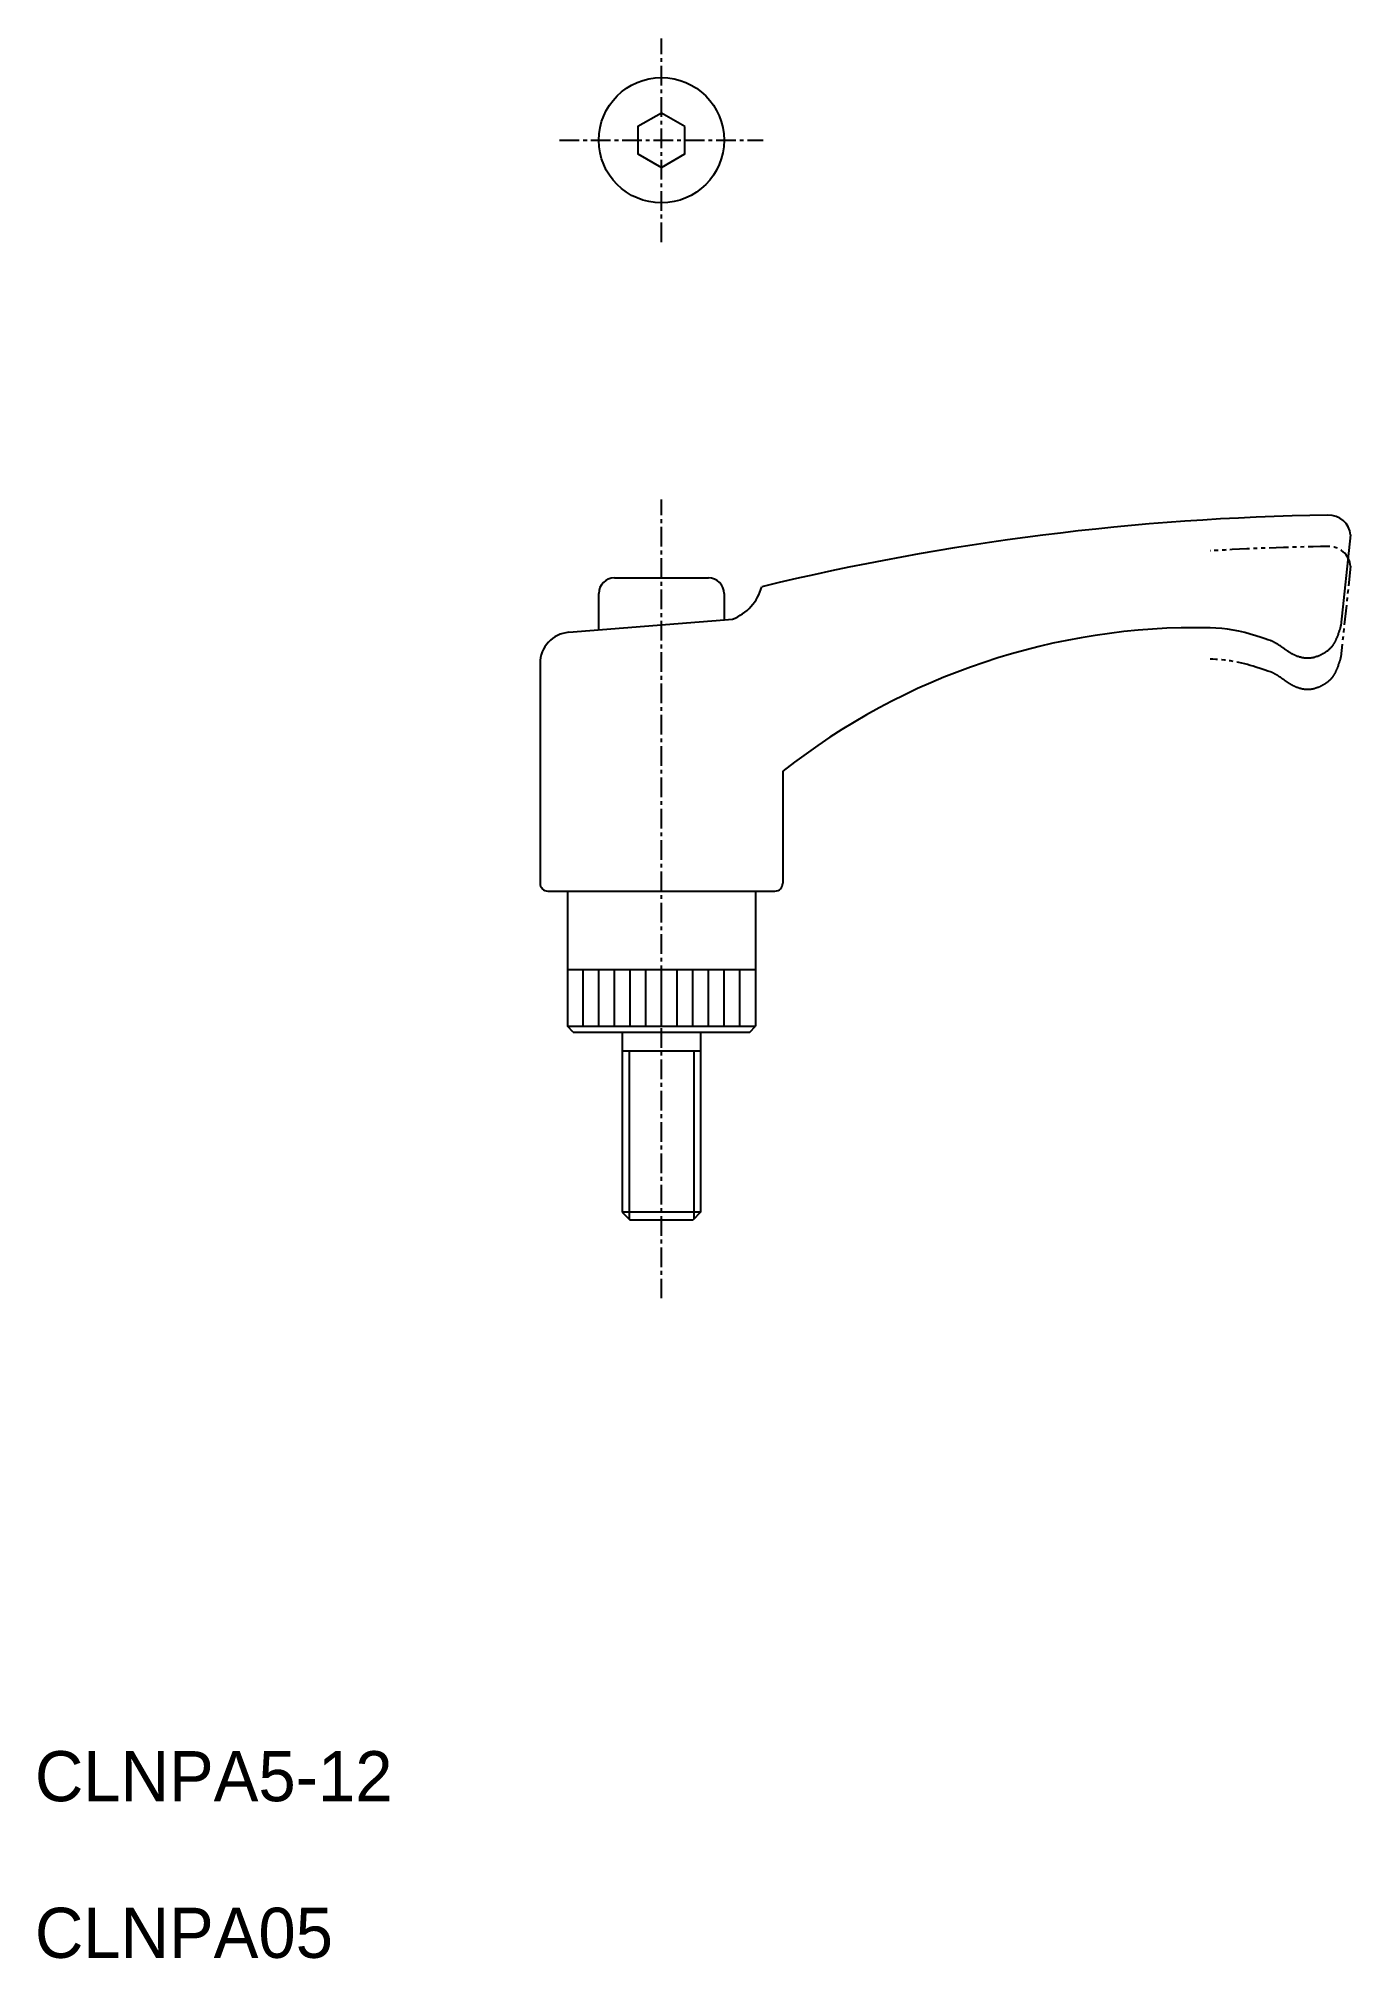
# Model space of a CAD drawing. Extents: x -4032 to -3948, y -1045 to -922.
import ezdxf

# ---------------------------------------------------------------- set-up
doc = ezdxf.new("R2010")
doc.units = 0
doc.linetypes.add('CENTER', pattern=[2, 1.25, -0.25, 0.25, -0.25])
doc.linetypes.add('PHANTOM', pattern=[2.5, 1.25, -0.25, 0.25, -0.25, 0.25, -0.25])
doc.layers.get('0').update_dxf_attribs({"linetype": 'CONTINUOUS'})
doc.layers.add('CENTER', color=1, linetype='CENTER')

msp = doc.modelspace()

# ---------------------------------------------------------------- linework, layer by layer
at = {"color": 7, "linetype": 'CONTINUOUS'}
for p, q in [((-3948.14, -953.91), (-3948.76, -959.69)), ((-3995.14, -956.65), (-3989.14, -956.65)), ((-3996.14, -959.97), (-3996.14, -957.65)), ((-3988.14, -957.65), (-3988.14, -959.33)), ((-3998.05, -960.12), (-3987.59, -959.28)), ((-3999.89, -962.12), (-3999.89, -976.15)), ((-3984.39, -968.99), (-3984.39, -976.15)), ((-3999.39, -976.65), (-3984.89, -976.65)), ((-3998.14, -976.65), (-3998.14, -985.28)), ((-3986.14, -976.65), (-3986.14, -985.28)), ((-3998.14, -981.65), (-3986.14, -981.65)), ((-3998.14, -985.28), (-3986.14, -985.28)), ((-3997.77, -985.65), (-3998.14, -985.28)), ((-3997.77, -985.65), (-3986.5, -985.65)), ((-3994.64, -985.65), (-3994.64, -997.15)), ((-3989.64, -985.65), (-3989.64, -997.15)), ((-3986.5, -985.65), (-3986.14, -985.28)), ((-3994.64, -986.85), (-3989.64, -986.85)), ((-3994.64, -997.15), (-3994.14, -997.65)), ((-3989.64, -997.15), (-3994.64, -997.15)), ((-3990.14, -997.65), (-3994.14, -997.65)), ((-3989.64, -997.15), (-3990.14, -997.65))]:
    msp.add_line(p, q, dxfattribs=at)
at = {"color": 3, "linetype": 'PHANTOM'}
msp.add_line((-3948.14, -955.91), (-3948.76, -961.69), dxfattribs=at)
at = {"color": 3, "linetype": 'CONTINUOUS'}
for p, q in [((-3997.14, -985.28), (-3997.14, -981.65)), ((-3996.14, -985.28), (-3996.14, -981.65)), ((-3995.14, -985.28), (-3995.14, -981.65)), ((-3994.14, -985.28), (-3994.14, -981.65)), ((-3993.14, -985.28), (-3993.14, -981.65)), ((-3992.14, -985.28), (-3992.14, -981.65)), ((-3991.14, -985.28), (-3991.14, -981.65)), ((-3990.14, -985.28), (-3990.14, -981.65)), ((-3989.14, -985.28), (-3989.14, -981.65)), ((-3988.14, -985.28), (-3988.14, -981.65)), ((-3987.14, -985.28), (-3987.14, -981.65)), ((-3994.2, -986.85), (-3994.2, -997.58)), ((-3990.07, -986.85), (-3990.07, -997.58))]:
    msp.add_line(p, q, dxfattribs=at)
at = {"color": 7, "linetype": 'CONTINUOUS'}
msp.add_lwpolyline([(-3990.64, -927.84), (-3992.14, -926.97), (-3993.64, -927.84), (-3993.64, -929.57), (-3992.14, -930.44), (-3990.64, -929.57)], close=True, dxfattribs=at)
at = {"color": 7}
msp.add_polyline3d([(-3948.76, -959.69, 0), (-3948.76, -959.69, 0), (-3948.76, -959.69, 0), (-3948.76, -959.7, 0), (-3948.76, -959.7, 0), (-3948.76, -959.71, 0), (-3948.77, -959.72, 0), (-3948.77, -959.72, 0), (-3948.77, -959.74, 0), (-3948.78, -959.75, 0), (-3948.78, -959.76, 0), (-3948.78, -959.77, 0), (-3948.79, -959.79, 0), (-3948.79, -959.8, 0), (-3948.8, -959.82, 0), (-3948.8, -959.84, 0), (-3948.81, -959.86, 0), (-3948.81, -959.88, 0), (-3948.82, -959.9, 0), (-3948.83, -959.92, 0), (-3948.83, -959.94, 0), (-3948.84, -959.97, 0), (-3948.85, -959.99, 0), (-3948.86, -960.01, 0), (-3948.86, -960.04, 0), (-3948.87, -960.06, 0), (-3948.88, -960.09, 0), (-3948.89, -960.11, 0), (-3948.9, -960.14, 0), (-3948.91, -960.16, 0), (-3948.92, -960.19, 0), (-3948.92, -960.22, 0), (-3948.93, -960.24, 0), (-3948.94, -960.27, 0), (-3948.95, -960.3, 0), (-3948.96, -960.32, 0), (-3948.97, -960.35, 0), (-3948.98, -960.38, 0), (-3948.99, -960.4, 0), (-3949, -960.43, 0), (-3949.01, -960.46, 0), (-3949.02, -960.48, 0), (-3949.03, -960.51, 0), (-3949.05, -960.53, 0), (-3949.06, -960.56, 0), (-3949.07, -960.58, 0), (-3949.08, -960.6, 0), (-3949.09, -960.63, 0), (-3949.1, -960.65, 0), (-3949.11, -960.67, 0), (-3949.12, -960.7, 0), (-3949.13, -960.72, 0), (-3949.14, -960.74, 0), (-3949.15, -960.76, 0), (-3949.17, -960.78, 0), (-3949.18, -960.8, 0), (-3949.19, -960.82, 0), (-3949.2, -960.84, 0), (-3949.21, -960.86, 0), (-3949.22, -960.88, 0), (-3949.23, -960.89, 0), (-3949.25, -960.91, 0), (-3949.26, -960.93, 0), (-3949.27, -960.95, 0), (-3949.28, -960.97, 0), (-3949.29, -960.98, 0), (-3949.31, -961, 0), (-3949.32, -961.01, 0), (-3949.33, -961.03, 0), (-3949.34, -961.05, 0), (-3949.36, -961.06, 0), (-3949.37, -961.08, 0), (-3949.38, -961.09, 0), (-3949.4, -961.11, 0), (-3949.41, -961.12, 0), (-3949.42, -961.14, 0), (-3949.44, -961.15, 0), (-3949.45, -961.16, 0), (-3949.46, -961.18, 0), (-3949.48, -961.19, 0), (-3949.49, -961.2, 0), (-3949.5, -961.22, 0), (-3949.52, -961.23, 0), (-3949.53, -961.24, 0), (-3949.55, -961.25, 0), (-3949.56, -961.27, 0), (-3949.58, -961.28, 0), (-3949.59, -961.29, 0), (-3949.61, -961.3, 0), (-3949.62, -961.32, 0), (-3949.64, -961.33, 0), (-3949.65, -961.34, 0), (-3949.67, -961.35, 0), (-3949.68, -961.36, 0), (-3949.7, -961.37, 0), (-3949.72, -961.38, 0), (-3949.73, -961.39, 0), (-3949.75, -961.41, 0), (-3949.77, -961.42, 0), (-3949.78, -961.43, 0), (-3949.8, -961.44, 0), (-3949.82, -961.45, 0), (-3949.83, -961.46, 0), (-3949.85, -961.47, 0), (-3949.87, -961.48, 0), (-3949.89, -961.49, 0), (-3949.9, -961.5, 0), (-3949.92, -961.51, 0), (-3949.94, -961.52, 0), (-3949.96, -961.53, 0), (-3949.98, -961.54, 0), (-3950, -961.55, 0), (-3950.01, -961.56, 0), (-3950.03, -961.57, 0), (-3950.05, -961.58, 0), (-3950.07, -961.59, 0), (-3950.09, -961.6, 0), (-3950.11, -961.61, 0), (-3950.13, -961.62, 0), (-3950.15, -961.62, 0), (-3950.17, -961.63, 0), (-3950.19, -961.64, 0), (-3950.21, -961.65, 0), (-3950.23, -961.66, 0), (-3950.25, -961.66, 0), (-3950.27, -961.67, 0), (-3950.29, -961.68, 0), (-3950.31, -961.68, 0), (-3950.33, -961.69, 0), (-3950.35, -961.7, 0), (-3950.37, -961.7, 0), (-3950.39, -961.71, 0), (-3950.41, -961.72, 0), (-3950.43, -961.72, 0), (-3950.45, -961.73, 0), (-3950.47, -961.73, 0), (-3950.49, -961.74, 0), (-3950.51, -961.74, 0), (-3950.53, -961.75, 0), (-3950.55, -961.75, 0), (-3950.57, -961.75, 0), (-3950.59, -961.76, 0), (-3950.61, -961.76, 0), (-3950.63, -961.76, 0), (-3950.66, -961.77, 0), (-3950.68, -961.77, 0), (-3950.7, -961.77, 0), (-3950.72, -961.77, 0), (-3950.74, -961.77, 0), (-3950.76, -961.78, 0), (-3950.78, -961.78, 0), (-3950.8, -961.78, 0), (-3950.82, -961.78, 0), (-3950.85, -961.78, 0), (-3950.87, -961.78, 0), (-3950.89, -961.78, 0), (-3950.91, -961.78, 0), (-3950.93, -961.78, 0), (-3950.95, -961.78, 0), (-3950.97, -961.78, 0), (-3950.99, -961.78, 0), (-3951.01, -961.77, 0), (-3951.03, -961.77, 0), (-3951.06, -961.77, 0), (-3951.08, -961.77, 0), (-3951.1, -961.77, 0), (-3951.12, -961.76, 0), (-3951.14, -961.76, 0), (-3951.16, -961.76, 0), (-3951.18, -961.75, 0), (-3951.2, -961.75, 0), (-3951.22, -961.75, 0), (-3951.24, -961.74, 0), (-3951.26, -961.74, 0), (-3951.28, -961.73, 0), (-3951.3, -961.73, 0), (-3951.33, -961.72, 0), (-3951.35, -961.72, 0), (-3951.37, -961.71, 0), (-3951.39, -961.71, 0), (-3951.41, -961.7, 0), (-3951.43, -961.7, 0), (-3951.45, -961.69, 0), (-3951.47, -961.68, 0), (-3951.49, -961.68, 0), (-3951.51, -961.67, 0), (-3951.53, -961.66, 0), (-3951.55, -961.66, 0), (-3951.57, -961.65, 0), (-3951.59, -961.64, 0), (-3951.61, -961.63, 0), (-3951.62, -961.63, 0), (-3951.64, -961.62, 0), (-3951.66, -961.61, 0), (-3951.68, -961.6, 0), (-3951.7, -961.59, 0), (-3951.72, -961.58, 0), (-3951.74, -961.57, 0), (-3951.76, -961.57, 0), (-3951.78, -961.56, 0), (-3951.8, -961.55, 0), (-3951.81, -961.54, 0), (-3951.83, -961.53, 0), (-3951.85, -961.52, 0), (-3951.87, -961.51, 0), (-3951.89, -961.5, 0), (-3951.91, -961.49, 0), (-3951.92, -961.48, 0), (-3951.94, -961.47, 0), (-3951.96, -961.45, 0), (-3951.98, -961.44, 0), (-3952, -961.43, 0), (-3952.01, -961.42, 0), (-3952.03, -961.41, 0), (-3952.05, -961.4, 0), (-3952.07, -961.39, 0), (-3952.08, -961.38, 0), (-3952.1, -961.36, 0), (-3952.12, -961.35, 0), (-3952.14, -961.34, 0), (-3952.16, -961.33, 0), (-3952.17, -961.32, 0), (-3952.19, -961.31, 0), (-3952.21, -961.29, 0), (-3952.22, -961.28, 0), (-3952.24, -961.27, 0), (-3952.26, -961.26, 0), (-3952.28, -961.25, 0), (-3952.29, -961.24, 0), (-3952.31, -961.22, 0), (-3952.33, -961.21, 0), (-3952.35, -961.2, 0), (-3952.36, -961.19, 0), (-3952.38, -961.17, 0), (-3952.4, -961.16, 0), (-3952.41, -961.15, 0), (-3952.43, -961.14, 0), (-3952.45, -961.12, 0), (-3952.47, -961.11, 0), (-3952.48, -961.1, 0), (-3952.5, -961.09, 0), (-3952.52, -961.08, 0), (-3952.53, -961.07, 0), (-3952.55, -961.05, 0), (-3952.57, -961.04, 0), (-3952.59, -961.03, 0), (-3952.6, -961.02, 0), (-3952.62, -961, 0), (-3952.64, -960.99, 0), (-3952.65, -960.98, 0), (-3952.67, -960.97, 0), (-3952.69, -960.96, 0), (-3952.71, -960.95, 0), (-3952.72, -960.94, 0), (-3952.74, -960.92, 0), (-3952.76, -960.91, 0), (-3952.78, -960.9, 0), (-3952.79, -960.89, 0), (-3952.81, -960.88, 0), (-3952.83, -960.87, 0), (-3952.85, -960.86, 0), (-3952.86, -960.85, 0), (-3952.88, -960.84, 0), (-3952.9, -960.83, 0), (-3952.92, -960.82, 0), (-3952.93, -960.81, 0), (-3952.95, -960.8, 0), (-3952.97, -960.79, 0), (-3952.99, -960.78, 0), (-3953.01, -960.77, 0), (-3953.02, -960.76, 0), (-3953.04, -960.75, 0), (-3953.06, -960.74, 0), (-3953.08, -960.73, 0), (-3953.1, -960.72, 0), (-3953.12, -960.71, 0), (-3953.13, -960.71, 0), (-3953.15, -960.7, 0), (-3953.17, -960.69, 0), (-3953.19, -960.68, 0), (-3953.21, -960.67, 0), (-3953.23, -960.67, 0), (-3953.26, -960.65, 0), (-3953.33, -960.63, 0), (-3953.43, -960.6, 0), (-3953.6, -960.54, 0), (-3953.84, -960.46, 0), (-3954.18, -960.35, 0)], dxfattribs=at)
at = {"color": 3, "linetype": 'PHANTOM'}
msp.add_polyline3d([(-3948.76, -961.69, 0), (-3948.76, -961.69, 0), (-3948.76, -961.69, 0), (-3948.76, -961.7, 0), (-3948.76, -961.7, 0), (-3948.76, -961.71, 0), (-3948.77, -961.72, 0), (-3948.77, -961.72, 0), (-3948.77, -961.74, 0), (-3948.78, -961.75, 0), (-3948.78, -961.76, 0), (-3948.78, -961.77, 0), (-3948.79, -961.79, 0), (-3948.79, -961.8, 0), (-3948.8, -961.82, 0), (-3948.8, -961.84, 0), (-3948.81, -961.86, 0), (-3948.81, -961.88, 0), (-3948.82, -961.9, 0), (-3948.83, -961.92, 0), (-3948.83, -961.94, 0), (-3948.84, -961.97, 0), (-3948.85, -961.99, 0), (-3948.86, -962.01, 0), (-3948.86, -962.04, 0), (-3948.87, -962.06, 0), (-3948.88, -962.09, 0), (-3948.89, -962.11, 0), (-3948.9, -962.14, 0), (-3948.91, -962.16, 0), (-3948.92, -962.19, 0), (-3948.92, -962.22, 0), (-3948.93, -962.24, 0), (-3948.94, -962.27, 0), (-3948.95, -962.3, 0), (-3948.96, -962.32, 0), (-3948.97, -962.35, 0), (-3948.98, -962.38, 0), (-3948.99, -962.4, 0), (-3949, -962.43, 0), (-3949.01, -962.46, 0), (-3949.02, -962.48, 0), (-3949.03, -962.51, 0), (-3949.05, -962.53, 0), (-3949.06, -962.56, 0), (-3949.07, -962.58, 0), (-3949.08, -962.6, 0), (-3949.09, -962.63, 0), (-3949.1, -962.65, 0), (-3949.11, -962.67, 0), (-3949.12, -962.7, 0), (-3949.13, -962.72, 0), (-3949.14, -962.74, 0), (-3949.15, -962.76, 0), (-3949.17, -962.78, 0), (-3949.18, -962.8, 0), (-3949.19, -962.82, 0), (-3949.2, -962.84, 0), (-3949.21, -962.86, 0), (-3949.22, -962.88, 0), (-3949.23, -962.89, 0), (-3949.25, -962.91, 0), (-3949.26, -962.93, 0), (-3949.27, -962.95, 0), (-3949.28, -962.96, 0), (-3949.29, -962.98, 0), (-3949.31, -963, 0), (-3949.32, -963.01, 0), (-3949.33, -963.03, 0), (-3949.34, -963.05, 0), (-3949.36, -963.06, 0), (-3949.37, -963.08, 0), (-3949.38, -963.09, 0), (-3949.4, -963.11, 0), (-3949.41, -963.12, 0), (-3949.42, -963.14, 0), (-3949.44, -963.15, 0), (-3949.45, -963.16, 0), (-3949.46, -963.18, 0), (-3949.48, -963.19, 0), (-3949.49, -963.2, 0), (-3949.5, -963.22, 0), (-3949.52, -963.23, 0), (-3949.53, -963.24, 0), (-3949.55, -963.25, 0), (-3949.56, -963.27, 0), (-3949.58, -963.28, 0), (-3949.59, -963.29, 0), (-3949.61, -963.3, 0), (-3949.62, -963.32, 0), (-3949.64, -963.33, 0), (-3949.65, -963.34, 0), (-3949.67, -963.35, 0), (-3949.68, -963.36, 0), (-3949.7, -963.37, 0), (-3949.72, -963.38, 0), (-3949.73, -963.39, 0), (-3949.75, -963.41, 0), (-3949.77, -963.42, 0), (-3949.78, -963.43, 0), (-3949.8, -963.44, 0), (-3949.82, -963.45, 0), (-3949.83, -963.46, 0), (-3949.85, -963.47, 0), (-3949.87, -963.48, 0), (-3949.89, -963.49, 0), (-3949.9, -963.5, 0), (-3949.92, -963.51, 0), (-3949.94, -963.52, 0), (-3949.96, -963.53, 0), (-3949.98, -963.54, 0), (-3950, -963.55, 0), (-3950.01, -963.56, 0), (-3950.03, -963.57, 0), (-3950.05, -963.58, 0), (-3950.07, -963.59, 0), (-3950.09, -963.6, 0), (-3950.11, -963.61, 0), (-3950.13, -963.62, 0), (-3950.15, -963.62, 0), (-3950.17, -963.63, 0), (-3950.19, -963.64, 0), (-3950.21, -963.65, 0), (-3950.23, -963.66, 0), (-3950.25, -963.66, 0), (-3950.27, -963.67, 0), (-3950.29, -963.68, 0), (-3950.31, -963.68, 0), (-3950.33, -963.69, 0), (-3950.35, -963.7, 0), (-3950.37, -963.7, 0), (-3950.39, -963.71, 0), (-3950.41, -963.72, 0), (-3950.43, -963.72, 0), (-3950.45, -963.73, 0), (-3950.47, -963.73, 0), (-3950.49, -963.74, 0), (-3950.51, -963.74, 0), (-3950.53, -963.75, 0), (-3950.55, -963.75, 0), (-3950.57, -963.75, 0), (-3950.59, -963.76, 0), (-3950.61, -963.76, 0), (-3950.63, -963.76, 0), (-3950.66, -963.77, 0), (-3950.68, -963.77, 0), (-3950.7, -963.77, 0), (-3950.72, -963.77, 0), (-3950.74, -963.77, 0), (-3950.76, -963.78, 0), (-3950.78, -963.78, 0), (-3950.8, -963.78, 0), (-3950.82, -963.78, 0), (-3950.85, -963.78, 0), (-3950.87, -963.78, 0), (-3950.89, -963.78, 0), (-3950.91, -963.78, 0), (-3950.93, -963.78, 0), (-3950.95, -963.78, 0), (-3950.97, -963.78, 0), (-3950.99, -963.78, 0), (-3951.01, -963.77, 0), (-3951.03, -963.77, 0), (-3951.06, -963.77, 0), (-3951.08, -963.77, 0), (-3951.1, -963.77, 0), (-3951.12, -963.76, 0), (-3951.14, -963.76, 0), (-3951.16, -963.76, 0), (-3951.18, -963.75, 0), (-3951.2, -963.75, 0), (-3951.22, -963.75, 0), (-3951.24, -963.74, 0), (-3951.26, -963.74, 0), (-3951.28, -963.73, 0), (-3951.3, -963.73, 0), (-3951.33, -963.72, 0), (-3951.35, -963.72, 0), (-3951.37, -963.71, 0), (-3951.39, -963.71, 0), (-3951.41, -963.7, 0), (-3951.43, -963.7, 0), (-3951.45, -963.69, 0), (-3951.47, -963.68, 0), (-3951.49, -963.68, 0), (-3951.51, -963.67, 0), (-3951.53, -963.66, 0), (-3951.55, -963.66, 0), (-3951.57, -963.65, 0), (-3951.59, -963.64, 0), (-3951.61, -963.63, 0), (-3951.62, -963.63, 0), (-3951.64, -963.62, 0), (-3951.66, -963.61, 0), (-3951.68, -963.6, 0), (-3951.7, -963.59, 0), (-3951.72, -963.58, 0), (-3951.74, -963.57, 0), (-3951.76, -963.57, 0), (-3951.78, -963.56, 0), (-3951.8, -963.55, 0), (-3951.81, -963.54, 0), (-3951.83, -963.53, 0), (-3951.85, -963.52, 0), (-3951.87, -963.51, 0), (-3951.89, -963.5, 0), (-3951.91, -963.49, 0), (-3951.92, -963.48, 0), (-3951.94, -963.47, 0), (-3951.96, -963.45, 0), (-3951.98, -963.44, 0), (-3952, -963.43, 0), (-3952.01, -963.42, 0), (-3952.03, -963.41, 0), (-3952.05, -963.4, 0), (-3952.07, -963.39, 0), (-3952.08, -963.38, 0), (-3952.1, -963.37, 0), (-3952.12, -963.35, 0), (-3952.14, -963.34, 0), (-3952.16, -963.33, 0), (-3952.17, -963.32, 0), (-3952.19, -963.31, 0), (-3952.21, -963.29, 0), (-3952.22, -963.28, 0), (-3952.24, -963.27, 0), (-3952.26, -963.26, 0), (-3952.28, -963.25, 0), (-3952.29, -963.24, 0), (-3952.31, -963.22, 0), (-3952.33, -963.21, 0), (-3952.35, -963.2, 0), (-3952.36, -963.19, 0), (-3952.38, -963.17, 0), (-3952.4, -963.16, 0), (-3952.41, -963.15, 0), (-3952.43, -963.14, 0), (-3952.45, -963.12, 0), (-3952.47, -963.11, 0), (-3952.48, -963.1, 0), (-3952.5, -963.09, 0), (-3952.52, -963.08, 0), (-3952.53, -963.07, 0), (-3952.55, -963.05, 0), (-3952.57, -963.04, 0), (-3952.59, -963.03, 0), (-3952.6, -963.02, 0), (-3952.62, -963, 0), (-3952.64, -962.99, 0), (-3952.65, -962.98, 0), (-3952.67, -962.97, 0), (-3952.69, -962.96, 0), (-3952.71, -962.95, 0), (-3952.72, -962.94, 0), (-3952.74, -962.92, 0), (-3952.76, -962.91, 0), (-3952.78, -962.9, 0), (-3952.79, -962.89, 0), (-3952.81, -962.88, 0), (-3952.83, -962.87, 0), (-3952.85, -962.86, 0), (-3952.86, -962.85, 0), (-3952.88, -962.84, 0), (-3952.9, -962.83, 0), (-3952.92, -962.82, 0), (-3952.93, -962.81, 0), (-3952.95, -962.8, 0), (-3952.97, -962.79, 0), (-3952.99, -962.78, 0), (-3953.01, -962.77, 0), (-3953.02, -962.76, 0), (-3953.04, -962.75, 0), (-3953.06, -962.74, 0), (-3953.08, -962.73, 0), (-3953.1, -962.72, 0), (-3953.12, -962.71, 0), (-3953.13, -962.71, 0), (-3953.15, -962.7, 0), (-3953.17, -962.69, 0), (-3953.19, -962.68, 0), (-3953.21, -962.67, 0), (-3953.23, -962.67, 0), (-3953.26, -962.65, 0), (-3953.33, -962.63, 0), (-3953.43, -962.6, 0), (-3953.6, -962.54, 0), (-3953.84, -962.46, 0), (-3954.18, -962.35, 0)], dxfattribs=at)
at = {"color": 7, "linetype": 'CONTINUOUS'}
msp.add_circle((-3992.14, -928.71), 4, dxfattribs=at)
for centre, radius, start, end in [((-3947.24, -1116.37), 163.74, 90.8234, 103.598), ((-3949.5, -954.02), 1.37, 4.7437, 93.7297), ((-3995.14, -957.65), 1, 90, 180), ((-3989.14, -957.65), 1, 0, 90), ((-3988.73, -956.39), 3.11, 291.467, 344.4521), ((-3997.89, -962.12), 2, 94.5943, 180), ((-3999.39, -976.15), 0.5, 180, 270), ((-3984.89, -976.15), 0.5, 270, 0)]:
    msp.add_arc(centre, radius, start, end, dxfattribs=at)
at = {"color": 3, "linetype": 'PHANTOM'}
for centre, radius, start, end in [((-3947.24, -1118.37), 163.74, 90.8234, 93.4545), ((-3949.5, -956.02), 1.37, 4.7437, 93.7297), ((-3957.34, -971.84), 10, 71.5976, 88.6872)]:
    msp.add_arc(centre, radius, start, end, dxfattribs=at)
at = {"linetype": 'CONTINUOUS'}
for centre, radius, start, end in [((-3957.98, -1002.46), 42.63, 88.8208, 128.2638), ((-3957.34, -969.84), 10, 71.5976, 88.6872)]:
    msp.add_arc(centre, radius, start, end, dxfattribs=at)
at = {"layer": 'CENTER', "color": 1, "linetype": 'CENTER'}
for p, q in [((-3992.14, -935.21), (-3992.14, -922.21)), ((-3998.64, -928.71), (-3985.64, -928.71)), ((-3992.14, -1002.65), (-3992.14, -951.65))]:
    msp.add_line(p, q, dxfattribs=at)

# ---------------------------------------------------------------- texts
at = {"color": 7, "linetype": 'CONTINUOUS'}
for s, p in [('CLNPA5-12', (-4032.14, -1034.76)), ('CLNPA05', (-4032.14, -1044.76))]:
    msp.add_text(s, height=3.2, dxfattribs=at).set_placement(p)

doc.saveas('drawing.dxf')
